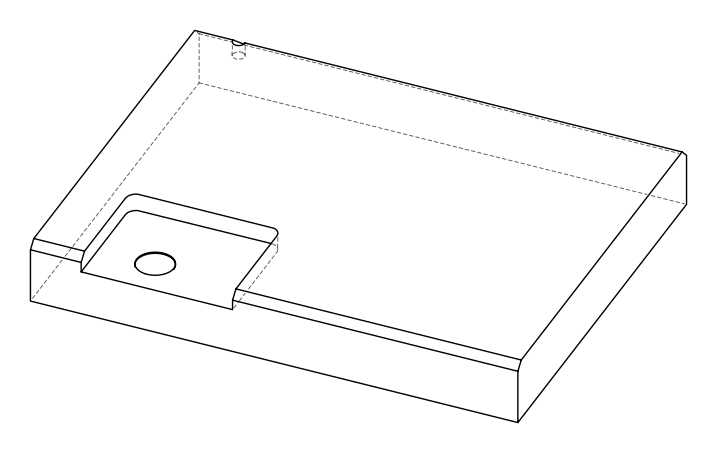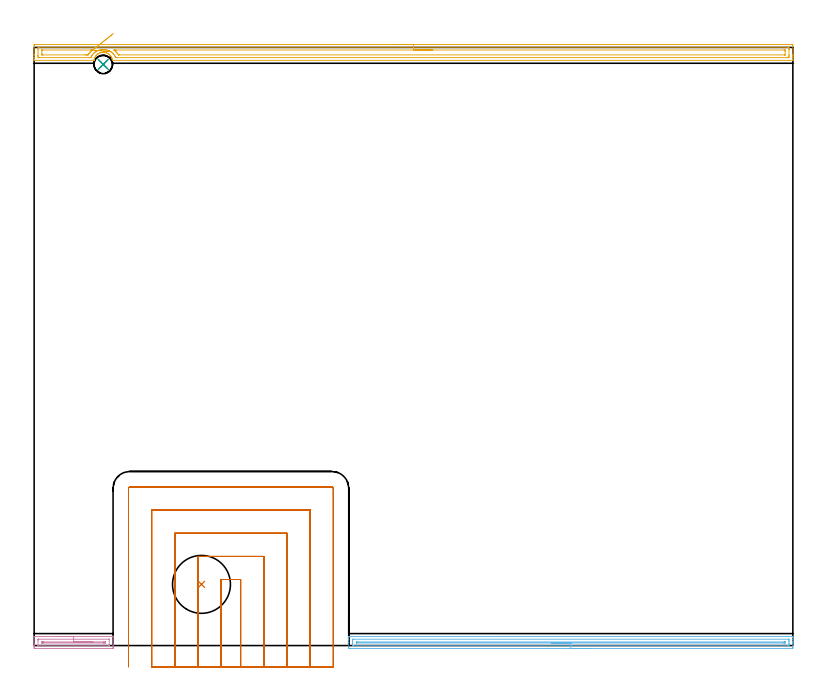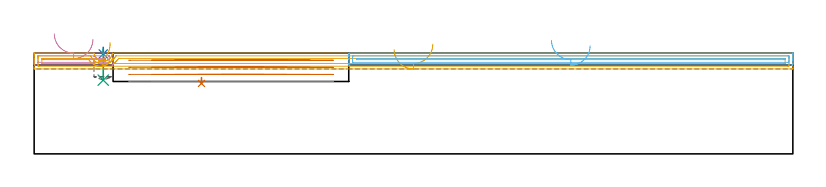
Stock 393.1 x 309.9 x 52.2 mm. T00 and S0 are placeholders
(PLAN: 7 operations, 4 tool changes, 28.6 min)
(1 INDEXABLE_INSERT_DRILL_BLIND_HOLE_FROM_SOLID | STEP1POCKET | UGT0302_009 | 0.02 min | 11089 mm3)
(2 SPOT_DRILL | STEP1POCKET_1 | NXT0321_9005460120000 | 0.03 min | 1 mm3)
(3 DRILL_BLIND_HOLE_INTO_CENTER | STEP1POCKET_1 | NXT0301_067 | 0.07 min | 923 mm3)
(4 AREA_MILL | FG_CHAMFER_SURFACE | UGT0205_001 | 1.14 min | 863 mm3)
(5 AREA_MILL_1 | FG_CHAMFER_SURFACE_1 | UGT0205_001 | 9.78 min | 13165 mm3)
(6 AREA_MILL_2 | FG_CHAMFER_SURFACE_2 | UGT0205_001 | 5.68 min | 4497 mm3)
(7 MILL_SLOT | SLOT_PARTIAL_RECTANGULAR | UGT0201_010 | Follow Part, ap 4, ae 75% | 11.88 min | 150885 mm3)
(TOOL UGT0302_009 | Indexable Insert Drill 30mm | D30 PA180 FL50 Z2)
(TOOL NXT0321_9005460120000 | NC Spot Drill, 142deg, 12mm, Carbide, Uncoated | D12 PA142 FL30 Z2)
(TOOL NXT0301_067 | Carbide Drill 9.6mm [860.1-0960-029A1-MM 2214] | D9.6 PA140 FL47 Z2)
(TOOL UGT0205_001 | Chamfer Mill 20 x 3 x 45 deg. | D20 FL50 Z2)
(TOOL UGT0201_010 | End Mill 16 mm | D16 FL22 Z2)
(OP 1 INDEXABLE_INSERT_DRILL_BLIND_HOLE_FROM_SOLID)
G17 G21 G94 G90
T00 M6
G54
G17 G0 G90 X86.7 Y31.7 S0 M3
G43 Z62.2 H0
G94 G81 G98 Z36.5 F250. R39.5
G80
M5
M2
(OP 2 SPOT_DRILL)
G17 G21 G94 G90
T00 M6
G54
G17 G0 G90 X35.8 Y301.1 S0 M3
G43 Z62.2 H0
G94 G81 G98 Z51.787 F250. R55.2
G80
M5
M2
(OP 3 DRILL_BLIND_HOLE_INTO_CENTER)
G17 G21 G94 G90
T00 M6
G54
G17 G0 G90 X35.8 Y301.1 S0 M3
G43 Z62.2 H1
G94 G81 G98 Z38.2 F250. R54.2
G80
M5
M2
(OP 4 AREA_MILL)
G17 G21 G94 G90
T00 M6
G54
G17 G0 G90 X10.45 Y4.7 S1061 M3
G43 Z62.2 H0
G94 G1 X10.488 Z61.328 F250.
X10.602 Z60.463
X10.791 Z59.612
X11.053 Z58.78
X11.387 Z57.974
X11.79 Z57.2
X12.258 Z56.464
X12.79 Z55.772
X13.379 Z55.129
X14.022 Z54.539
X14.714 Z54.008
X15.45 Z53.54
X16.224 Z53.137
X17.03 Z52.803
X17.862 Z52.541
X18.714 Z52.352
X19.578 Z52.238
X20.45 Z52.2
X40.828
X40.89 Y4.695 Z52.193
X40.9 Y4.552 Z52.05
Y0.575 Z48.073
Y-0.163 Z47.33
Y-0.676 Z46.819
X40.897 Y-1.045 Z46.449
X40.892 Y-1.49 Z46.005
X40.835 Y-1.493 Z46.002
X40.385 Y-1.5 Z46.
X0.515
X0.065 Y-1.493 Z46.002
X0.008 Y-1.49 Z46.005
X0. Y-1.045 Z46.449
Y-0.676 Z46.819
Y-0.163 Z47.33
Y0.575 Z48.073
Y0.718 Z48.216
X0.001 Y4.554 Z52.052
X0.01 Y4.695 Z52.193
X0.072 Y4.7 Z52.2
X20.45
Y3.286 Z50.786
X38.691
X38.818 Y3.284 Z50.784
X38.88 Y3.281 Z50.781
X38.889 Y3.279 Z50.779
X38.893 Y3.273 Z50.773
X38.897 Y3.255 Z50.755
X38.899 Y3.209 Z50.709
X38.9 Y3.078 Z50.578
X38.899 Y0.433 Z47.933
X38.895 Y0.147 Z47.647
X38.89 Y-0.043 Z47.457
X38.882 Y-0.08 Z47.42
X38.864 Y-0.081 Z47.419
X38.815 Y-0.083 Z47.417
X38.613 Y-0.085 Z47.415
X38.535 Y-0.086 Z47.414
X2.209
X2.082 Y-0.084 Z47.416
X2.02 Y-0.082 Z47.419
X2.011 Y-0.079 Z47.421
X2.007 Y-0.073 Z47.427
X2.003 Y-0.055 Z47.445
X2.001 Y-0.009 Z47.491
X2. Y0.122 Z47.622
X2.001 Y2.767 Z50.267
X2.005 Y3.053 Z50.553
X2.01 Y3.243 Z50.743
X2.018 Y3.28 Z50.78
X2.036 Y3.281 Z50.781
X2.085 Y3.283 Z50.783
X2.287 Y3.285 Z50.785
X2.365 Y3.286 Z50.786
X20.45
Y1.872 Z49.372
X35.955 Y1.871 Z49.371
X36.569 Y1.87 Z49.37
X36.841 Y1.867 Z49.367
X36.875 Y1.865 Z49.365
X36.89 Y1.852 Z49.352
X36.895 Y1.776 Z49.276
X36.899 Y1.659 Z49.159
X36.9 Y1.6 Z49.1
Y1.541 Z49.041
X36.898 Y1.483 Z48.983
X36.89 Y1.366 Z48.866
X36.883 Y1.334 Z48.834
X36.874 Y1.332 Z48.832
X36.841 Y1.33 Z48.83
X36.228 Y1.329 Z48.829
X35.955 Y1.328 Z48.828
X4.945 Y1.329 Z48.829
X4.331 Y1.33 Z48.83
X4.059 Y1.333 Z48.833
X4.025 Y1.335 Z48.835
X4.01 Y1.348 Z48.848
X4.005 Y1.424 Z48.924
X4.001 Y1.541 Z49.041
X4. Y1.6 Z49.1
Y1.659 Z49.159
X4.002 Y1.717 Z49.217
X4.01 Y1.834 Z49.334
X4.017 Y1.866 Z49.366
X4.026 Y1.868 Z49.368
X4.059 Y1.87 Z49.37
X4.672 Y1.871 Z49.371
X4.945 Y1.872 Z49.372
X20.45
X21.322 Z49.41
X22.186 Z49.523
X23.038 Z49.712
X23.87 Z49.975
X24.676 Z50.308
X25.45 Z50.711
X26.186 Z51.18
X26.878 Z51.711
X27.521 Z52.3
X28.11 Z52.944
X28.642 Z53.636
X29.11 Z54.372
X29.513 Z55.145
X29.847 Z55.951
X30.109 Z56.783
X30.298 Z57.635
X30.412 Z58.5
X30.45 Z59.372
G0 Z62.2
M5
M2
(OP 5 AREA_MILL_1)
G17 G21 G94 G90
T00 M6
G54
G17 G0 G90 X186.55 Y311.4 S1061 M3
G43 Z62.2 H0
Z54.
G94 G1 X186.588 Z53.128 F250.
X186.702 Z52.264
X186.891 Z51.412
X187.153 Z50.58
X187.487 Z49.774
X187.89 Z49.
X188.358 Z48.264
X188.89 Z47.572
X189.479 Z46.929
X190.122 Z46.34
X190.814 Z45.808
X191.55 Z45.34
X192.324 Z44.937
X193.13 Z44.603
X193.962 Z44.341
X194.814 Z44.152
X195.678 Z44.038
X196.55 Z44.
X392.491
X392.838 Y311.397 Z44.002
X393.09 Y311.392 Z44.006
X393.1 Y311.136 Z44.261
Y306.412 Z48.982
Y305.846 Z49.551
Y305.523 Z49.873
Y304.958 Z50.438
Y304.635 Z50.76
Y303.99 Z51.41
Y303.597 Z51.802
X393.094 Y303.236 Z52.155
X393.09 Y303.203 Z52.188
X392.938 Y303.2 Z52.2
X40.779
X40.572 Y303.203 Z52.189
X40.511 Y303.502 Z51.895
X40.503 Y303.538 Z51.859
X40.456 Y303.747 Z51.649
X40.45 Y303.771 Z51.625
X40.374 Y304.034 Z51.365
X40.234 Y304.413 Z50.987
X40.137 Y304.635 Z50.764
X40.072 Y304.782 Z50.618
X40. Y304.917 Z50.483
X39.861 Y305.149 Z50.251
X39.707 Y305.372 Z50.028
X39.367 Y305.8 Z49.599
X39.178 Y306.003 Z49.397
X38.764 Y306.362 Z49.036
X38.321 Y306.681 Z48.715
X38.284 Y306.704 Z48.692
X38.101 Y306.798 Z48.599
X37.843 Y306.93 Z48.469
X37.39 Y307.118 Z48.282
X37.208 Y307.17 Z48.226
X37.104 Y307.202 Z48.195
X36.946 Y307.25 Z48.149
X36.762 Y307.285 Z48.111
X36.69 Y307.3 Z48.098
X36.576 Y307.323 Z48.076
X36.496 Y307.339 Z48.06
X36.307 Y307.357 Z48.04
X36.049 Y307.38 Z48.01
X36.018 Y307.379 Z48.009
X35.924 Y307.381 Z48.008
X35.81 Y307.38 Z48.003
X35.771 Z48.002
X35.72 Y307.381 Z48.004
X35.602 Y307.385 Z48.009
X35.558 Y307.381 Z48.014
X35.423 Y307.367 Z48.025
X35.153 Y307.344 Z48.053
X34.707 Y307.264 Z48.134
X34.641 Y307.244 Z48.153
X34.53 Y307.211 Z48.185
X34.256 Y307.132 Z48.266
X33.813 Y306.962 Z48.438
X33.597 Y306.856 Z48.543
X33.543 Y306.829 Z48.569
X33.34 Y306.713 Z48.683
X33.284 Y306.681 Z48.715
X32.919 Y306.429 Z48.968
X32.899 Y306.412 Z48.985
X32.745 Y306.283 Z49.116
X32.562 Y306.129 Z49.27
X32.232 Y305.8 Z49.599
X32.15 Y305.703 Z49.695
X32.025 Y305.557 Z49.84
X31.804 Y305.244 Z50.155
X31.706 Y305.079 Z50.315
X31.607 Y304.916 Z50.48
X31.397 Y304.481 Z50.918
X31.257 Y304.106 Z51.293
X31.23 Y304.034 Z51.365
X31.145 Y303.747 Z51.65
X31.131 Y303.7 Z51.697
X31.075 Y303.413 Z51.985
X31.055 Y303.31 Z52.087
X31.029 Y303.205 Z52.192
X30.959 Y303.2 Z52.2
X0.162
X0.01 Y303.203 Z52.188
X0.006 Y303.236 Z52.155
X0. Y303.597 Z51.802
Y303.99 Z51.41
Y304.635 Z50.76
Y305.846 Z49.551
Y306.412 Z48.982
Y310.853 Z44.544
X0.002 Y311.138 Z44.259
X0.01 Y311.392 Z44.006
X0.265 Y311.399 Z43.999
X196.55 Y311.4 Z44.
Y309.986 Z45.414
X390.686 Y309.985 Z45.415
X390.706 Y309.984 Z45.416
X391.09 Y309.965 Z45.435
X391.097 Y309.576 Z45.824
X391.099 Y309.077 Z46.323
X391.1 Y308.685 Z46.715
Y306.02 Z49.38
X391.099 Y305.523 Z49.877
X391.098 Y305.134 Z50.266
X391.09 Y304.635 Z50.765
X390.726 Y304.615 Z50.785
X390.706
X42.584
X42.564 Y304.616 Z50.784
X42.23 Y304.635 Z50.765
X41.964 Y305.233 Z50.167
X41.799 Y305.523 Z49.877
X41.671 Y305.738 Z49.662
X41.386 Y306.133 Z49.267
X41.164 Y306.412 Z48.988
X40.779 Y306.84 Z48.56
X40.248 Y307.3 Z48.1
X39.886 Y307.566 Z47.834
X39.665 Y307.72 Z47.68
X39.473 Y307.834 Z47.566
X39.203 Y307.98 Z47.42
X38.993 Y308.08 Z47.32
X38.752 Y308.188 Z47.212
X38.289 Y308.373 Z47.027
X38.101 Y308.433 Z46.967
X37.748 Y308.539 Z46.861
X37.208 Y308.66 Z46.74
X36.94 Y308.711 Z46.689
X36.647 Y308.746 Z46.654
X36.315 Y308.779 Z46.621
X35.702 Y308.799 Z46.601
X35.608
X35.516 Y308.797 Z46.603
X35.423 Y308.79 Z46.61
X34.87 Y308.739 Z46.661
X34.71 Y308.718 Z46.682
X34.53 Y308.686 Z46.714
X34.109 Y308.607 Z46.793
X33.637 Y308.475 Z46.925
X33.416 Y308.409 Z46.991
X32.82 Y308.188 Z47.212
X32.745 Y308.157 Z47.243
X32.181 Y307.861 Z47.539
X31.852 Y307.662 Z47.738
X31.638 Y307.513 Z47.887
X31.353 Y307.3 Z48.1
X31.139 Y307.121 Z48.279
X30.959 Y306.964 Z48.436
X30.682 Y306.688 Z48.712
X30.429 Y306.412 Z48.988
X30.264 Y306.215 Z49.185
X30.067 Y305.942 Z49.458
X29.905 Y305.685 Z49.715
X29.809 Y305.523 Z49.877
X29.594 Y305.105 Z50.295
X29.504 Y304.917 Z50.483
X29.375 Y304.635 Z50.765
X29.193 Y304.617 Z50.783
X29.174 Y304.616 Z50.784
X28.302 Y304.614 Z50.786
X2.414 Y304.615 Z50.785
X2.394 Y304.616 Z50.784
X2.01 Y304.635 Z50.765
X2.003 Y305.024 Z50.376
X2.001 Y305.523 Z49.877
X2. Y305.915 Z49.485
Y308.58 Z46.82
X2.001 Y309.077 Z46.323
X2.002 Y309.466 Z45.934
X2.01 Y309.965 Z45.435
X2.374 Y309.985 Z45.415
X2.394
X196.55 Y309.986 Z45.414
Y308.572 Z46.828
X388.536 Y308.571 Z46.829
X388.921 Y308.569 Z46.831
X389.048 Y308.567 Z46.833
X389.086 Y308.565 Z46.835
X389.092 Y308.485 Z46.915
X389.096 Y308.367 Z47.033
X389.099 Y308.188 Z47.212
X389.1 Y308.01 Z47.39
X389.098 Y306.236 Z49.164
X389.09 Y306.056 Z49.344
X389.081 Y306.035 Z49.365
X389.064 Y306.033 Z49.367
X389.017 Y306.03 Z49.37
X388.921 Y306.029 Z49.371
X44.349
X43.84 Y306.03 Z49.37
X43.746 Y306.033 Z49.367
X43.704 Y306.035 Z49.365
X43.395 Y306.473 Z48.927
X42.884 Y307.133 Z48.267
X42.74 Y307.3 Z48.1
X42.564 Y307.496 Z47.904
X42.387 Y307.68 Z47.72
X42.209 Y307.838 Z47.562
X41.806 Y308.188 Z47.212
X41.671 Y308.299 Z47.101
X41.332 Y308.561 Z46.839
X41.366 Y308.565 Z46.835
X41.484 Y308.568 Z46.832
X41.671 Y308.57 Z46.83
X42.179 Y308.571 Z46.829
X42.564 Y308.572 Z46.828
X196.55
X197.422 Z46.866
X198.286 Z46.98
X199.138 Z47.169
X199.97 Z47.432
X200.776 Z47.765
X201.55 Z48.168
X202.286 Z48.637
X202.978 Z49.168
X203.621 Z49.757
X204.21 Z50.401
X204.742 Z51.093
X205.21 Z51.828
X205.613 Z52.602
X205.947 Z53.408
X206.209 Z54.24
X206.398 Z55.092
X206.512 Z55.957
X206.55 Z56.828
G0 Z62.2
X41.069 Y317.054
Z50.101
G1 X40.683 Y316.751 Z49.38
X40.25 Y316.41 Z48.704
X39.772 Y316.034 Z48.079
X39.252 Y315.626 Z47.509
X38.696 Y315.188 Z46.999
X38.107 Y314.725 Z46.552
X37.489 Y314.24 Z46.173
X36.848 Y313.736 Z45.863
X36.188 Y313.217 Z45.626
X35.514 Y312.688 Z45.463
X34.832 Y312.151 Z45.375
X34.146 Y311.612 Z45.363
X33.462 Y311.074 Z45.427
X32.785 Y310.542 Z45.567
X32.12 Y310.02 Z45.781
X31.472 Y309.511 Z46.068
X30.847 Y309.019 Z46.426
X30.248 Y308.548 Z46.852
X29.944 Y308.31 Z47.09
X29.795 Y308.188 Z47.212
X29.461 Y307.903 Z47.497
X29.174 Y307.633 Z47.767
X29.01 Y307.464 Z47.936
X28.859 Y307.3 Z48.1
X28.591 Y306.992 Z48.408
X28.281 Y306.582 Z48.818
X28.212 Y306.48 Z48.92
X28.168 Y306.412 Z48.988
X27.98 Y306.117 Z49.283
X27.945 Y306.065 Z49.335
X27.928 Y306.043 Z49.357
X27.9 Y306.035 Z49.365
X27.77 Y306.032 Z49.368
X27.389 Y306.03 Z49.37
X26.881 Y306.029 Z49.371
X26.496 Y306.028 Z49.372
X4.564 Y306.029 Z49.371
X4.179 Y306.031 Z49.369
X4.052 Y306.033 Z49.367
X4.014 Y306.035 Z49.365
X4.008 Y306.115 Z49.285
X4.004 Y306.233 Z49.167
X4.001 Y306.412 Z48.988
X4. Y306.59 Z48.81
X4.002 Y308.364 Z47.036
X4.01 Y308.544 Z46.856
X4.019 Y308.565 Z46.835
X4.036 Y308.567 Z46.833
X4.083 Y308.57 Z46.83
X4.179 Y308.571 Z46.829
X29.174
X29.683 Y308.57 Z46.83
X29.864 Y308.568 Z46.832
X30.067 Y308.565 Z46.835
X30.248 Y308.548 Z46.852
X31.11 Y308.472 Z46.966
X31.958 Y308.397 Z47.156
X32.786 Y308.323 Z47.419
X33.589 Y308.252 Z47.754
X34.359 Y308.183 Z48.157
X35.092 Y308.118 Z48.627
X35.78 Y308.057 Z49.158
X36.421 Y308. Z49.748
X37.007 Y307.948 Z50.392
X37.535 Y307.901 Z51.085
X38.002 Y307.86 Z51.821
X38.402 Y307.824 Z52.595
X38.734 Y307.795 Z53.401
X38.994 Y307.772 Z54.234
X39.182 Y307.755 Z55.085
X39.294 Y307.745 Z55.951
X39.331 Y307.742 Z56.822
X39.293 Y307.745 Z57.694
G0 Z62.2
M5
M2
(OP 6 AREA_MILL_2)
G17 G21 G94 G90
T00 M6
G54
G17 G0 G90 X288.05 Y-1.5 S1061 M3
G43 Z62.2 H0
Z56.
G94 G1 X288.012 Z55.128 F250.
X287.898 Z54.264
X287.709 Z53.412
X287.447 Z52.58
X287.113 Z51.774
X286.71 Z51.
X286.242 Z50.264
X285.71 Z49.572
X285.121 Z48.929
X284.478 Z48.34
X283.786 Z47.808
X283.05 Z47.34
X282.276 Z46.937
X281.47 Z46.603
X280.638 Z46.341
X279.786 Z46.152
X278.922 Z46.038
X278.05 Z46.
X163.626
X163.169 Y-1.496 Z46.002
X163.01 Y-1.491 Z46.005
X163. Y-1.045 Z46.451
Y1.6 Z49.095
Y3.01 Z50.506
Y3.363 Z50.858
Y4.071 Z51.57
Y4.335 Z51.835
X163.006 Y4.695 Z52.185
X163.008 Y4.697 Z52.188
X163.179 Y4.7 Z52.2
X392.921
X393.092 Y4.697 Z52.188
X393.094 Y4.695 Z52.185
X393.1 Y4.335 Z51.835
Y4.071 Z51.57
Y3.363 Z50.858
Y2.128 Z49.625
Y1.6 Z49.095
Y0.982 Z48.478
Y-0.781 Z46.715
X393.097 Y-1.045 Z46.451
X393.09 Y-1.491 Z46.006
X392.931 Y-1.496 Z46.002
X392.474 Y-1.5 Z46.
X278.05
Y-0.086 Z47.414
X165.414 Y-0.085 Z47.415
X165.334 Y-0.084 Z47.416
X165.039 Y-0.079 Z47.421
X165.01 Y0.018 Z47.518
X165.003 Y0.242 Z47.742
X165.001 Y0.718 Z48.218
X165. Y1.127 Z48.627
Y2.008 Z49.508
X165.002 Y2.482 Z49.982
X165.005 Y2.885 Z50.385
X165.016 Y3.279 Z50.779
X165.414 Y3.284 Z50.784
X165.493 Y3.285 Z50.785
X390.686
X390.766 Y3.284 Z50.784
X391.061 Y3.279 Z50.779
X391.09 Y3.182 Z50.682
X391.097 Y2.958 Z50.458
X391.099 Y2.482 Z49.982
X391.1 Y2.073 Z49.573
Y1.192 Z48.692
X391.098 Y0.718 Z48.218
X391.095 Y0.315 Z47.815
X391.084 Y-0.079 Z47.421
X390.686 Y-0.084 Z47.416
X390.607 Y-0.085 Z47.415
X278.05 Y-0.086 Z47.414
Y1.328 Z48.828
X167.11 Y1.329 Z48.829
X167.037 Y1.33 Z48.83
X167.015 Y1.332 Z48.832
X167.011 Y1.334 Z48.834
X167.007 Y1.345 Z48.845
X167.003 Y1.401 Z48.901
X167.002 Y1.6 Z49.1
X167.004 Y1.795 Z49.295
X167.009 Y1.859 Z49.359
X167.065 Y1.865 Z49.365
X167.202 Y1.867 Z49.367
X167.821 Y1.871 Z49.371
X388.99
X389.063 Y1.87 Z49.37
X389.085 Y1.868 Z49.368
X389.089 Y1.866 Z49.366
X389.093 Y1.855 Z49.355
X389.097 Y1.799 Z49.299
X389.098 Y1.6 Z49.1
X389.096 Y1.405 Z48.905
X389.091 Y1.341 Z48.841
X389.035 Y1.335 Z48.835
X388.898 Y1.333 Z48.833
X388.279 Y1.329 Z48.829
X278.05 Y1.328 Z48.828
X277.178 Z48.867
X276.314 Z48.98
X275.462 Z49.169
X274.63 Z49.432
X273.824 Z49.765
X273.05 Z50.168
X272.314 Z50.637
X271.622 Z51.168
X270.979 Z51.757
X270.39 Z52.401
X269.858 Z53.093
X269.39 Z53.828
X268.987 Z54.602
X268.653 Z55.408
X268.391 Z56.24
X268.202 Z57.092
X268.088 Z57.957
X268.05 Z58.828
G0 Z62.2
M5
M2
(OP 7 MILL_SLOT)
G17 G21 G94 G90
T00 M6
G54
G17 G0 G90 X107. Y-11. S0 M3
G43 Z62.2 H0
Z48.525
G94 G1 Y-8. F250.
Y34.2 F500.
X96.9
Y-8.
Y-11. F250.
X119.
Y-8.
Y46.2 F500.
X84.9
Y38.455
Y35.455 F250.
Y27.939 F500.
Y24.939 F250.
Y-8. F500.
Y-11. F250.
X131.
Y-8.
Y58.2 F500.
X72.9
Y-8.
Y-11. F250.
X143.
Y-8.
Y70.2 F500.
X60.9
Y-8.
Y-11. F250.
X155.
Y-8.
Y81.4 F500.
G3 X154.2 Y82.2 R0.8
G1 X49.7
G3 X48.9 Y81.4 R0.8
G1 Y-8.
Y-11. F250.
G0 X107. Z44.85
G1 Y-8.
Y34.2 F500.
X96.9
Y-8.
Y-11. F250.
X119.
Y-8.
Y46.2 F500.
X84.9
Y38.455
Y35.455 F250.
Y27.939 F500.
Y24.939 F250.
Y-8. F500.
Y-11. F250.
X131.
Y-8.
Y58.2 F500.
X72.9
Y-8.
Y-11. F250.
X143.
Y-8.
Y70.2 F500.
X60.9
Y-8.
Y-11. F250.
X155.
Y-8.
Y81.4 F500.
G3 X154.2 Y82.2 R0.8
G1 X49.7
G3 X48.9 Y81.4 R0.8
G1 Y-8.
Y-11. F250.
G0 X107. Z41.175
G1 Y-8.
Y34.2 F500.
X96.9
Y-8.
Y-11. F250.
X119.
Y-8.
Y46.2 F500.
X84.9
Y38.455
Y35.455 F250.
Y27.939 F500.
Y24.939 F250.
Y-8. F500.
Y-11. F250.
X131.
Y-8.
Y58.2 F500.
X72.9
Y-8.
Y-11. F250.
X143.
Y-8.
Y70.2 F500.
X60.9
Y-8.
Y-11. F250.
X155.
Y-8.
Y81.4 F500.
G3 X154.2 Y82.2 R0.8
G1 X49.7
G3 X48.9 Y81.4 R0.8
G1 Y-8.
Y-11. F250.
G0 X107. Z37.5
G1 Y-8.
Y34.2 F500.
X96.9
Y-8.
Y-11. F250.
X119.
Y-8.
Y46.2 F500.
X84.9
Y38.455
Y35.455 F250.
Y27.939 F500.
Y24.939 F250.
Y-8. F500.
Y-11. F250.
X131.
Y-8.
Y58.2 F500.
X72.9
Y-8.
Y-11. F250.
X143.
Y-8.
Y70.2 F500.
X60.9
Y-8.
Y-11. F250.
X155.
Y-8.
Y81.4 F500.
G3 X154.2 Y82.2 R0.8
G1 X49.7
G3 X48.9 Y81.4 R0.8
G1 Y-8.
Y-11. F250.
G0 Z62.2
M5
M2
